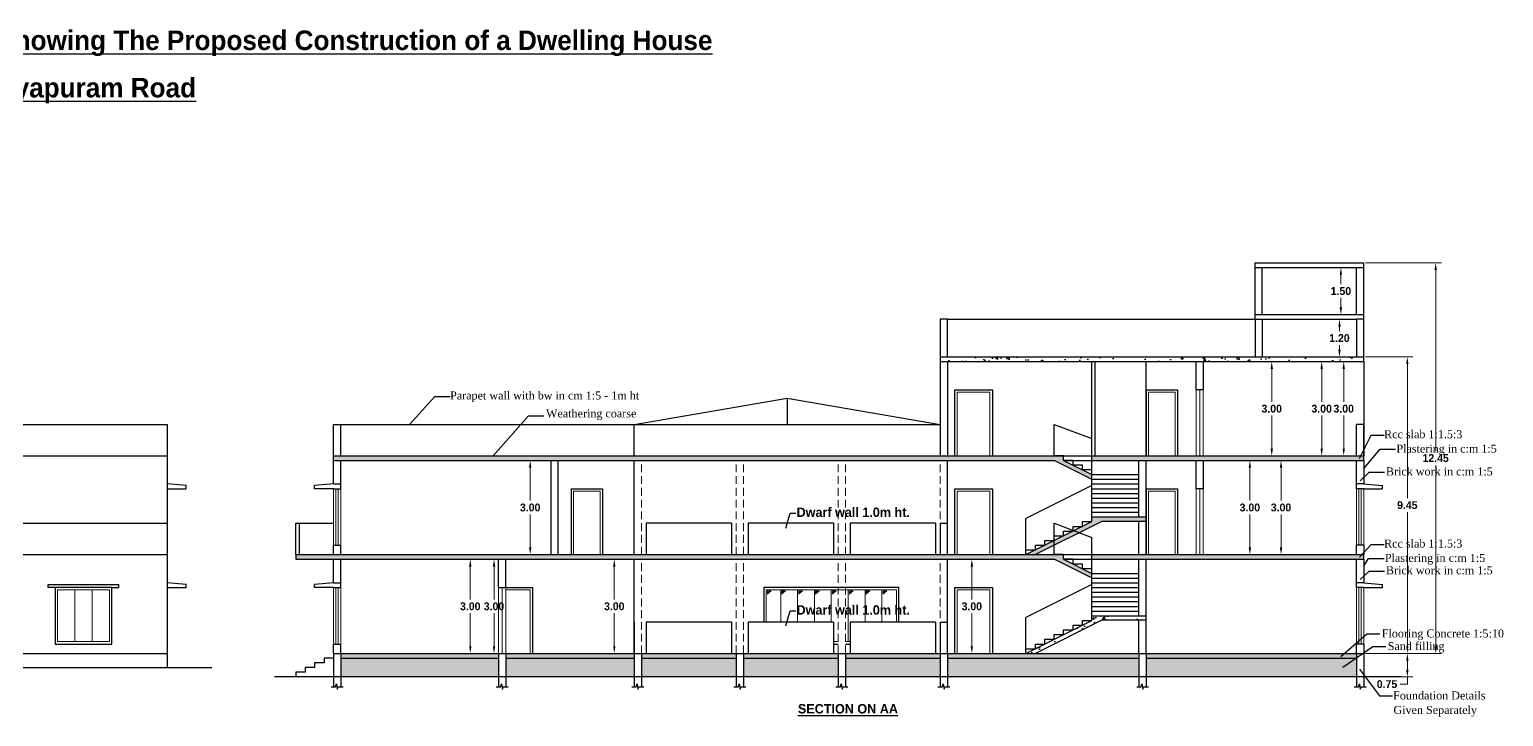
# Model space of a CAD drawing. Header units: metres. Extents: x 596 to 685, y 363 to 505.
# Drawn here: x 626.16 to 673.11, y 397.33 to 419.23 of the extents above; entities that cross this region are included whole.
import ezdxf

# ---------------------------------------------------------------- set-up
doc = ezdxf.new("R2010")
doc.units = ezdxf.units.M
doc.header["$MEASUREMENT"] = 0
doc.linetypes.add('DASHED2', pattern=[0.375, 0.25, -0.125])
for name, color, linetype in [('BLK_1_FLR_0_AC_ROOM', 1, 'Continuous'), ('BLK_1_FLR_0_KITCHEN', 1, 'Continuous'), ('BLK_1_FLR_0_REGULAR_ROOM', 1, 'Continuous'), ('BLK_1_FLR_0_WC_BATH_HT', 3, 'Continuous'), ('BLK_1_FLR_1_AC_ROOM', 1, 'Continuous'), ('BLK_1_FLR_1_REGULAR_ROOM', 1, 'Continuous'), ('BLK_1_FLR_1_WC_BATH_HT', 3, 'Continuous'), ('BLK_1_FLR_2_AC_ROOM', 1, 'Continuous'), ('BLK_1_FLR_2_REGULAR_ROOM', 1, 'Continuous'), ('BLK_1_FLR_2_WC_BATH_HT', 3, 'Continuous'), ('BLK_1_HT_OF_BLDG', 5, 'Continuous'), ('BLK_1_PARAPET_HT', 233, 'Continuous'), ('BLK_1_PLINTH_HEIGHT', 7, 'Continuous'), ('BLK_1_ROOF_WATER_TANK_HT', 235, 'Continuous'), ('BLK_1_TOTAL_HEIGHT', 21, 'Continuous')]:
    doc.layers.add(name, color=color, linetype=linetype)
doc.styles.add('century', font='GOTHICB.TTF')
doc.styles.add('century Bold', font='GOTHICB.TTF', dxfattribs={"height": 9})
doc.styles.add('style5', font='BOOKOS.TTF', dxfattribs={"height": 0.9})
doc.dimstyles.get("Standard").update_dxf_attribs({"dimtxt": 0.25, "dimasz": 0.23, "dimexe": 0.18, "dimexo": 0.0625, "dimgap": 0.09, "dimtad": 0, "dimtih": 1, "dimtoh": 1, "dimzin": 0, "dimdsep": 46, "dimtxsty": 'century', "dimcen": 0.09, "dimadec": 0, "dimazin": 0, "dimtfac": 1, "dimtofl": 0, "dimtmove": 0, "dimatfit": 3, "dimfxl": 0, "dimtolj": 1, "dimtzin": 0, "dimlwd": 18, "dimlwe": 5, "dimarcsym": 0})
pattern_1 = [(50, (231.47326, -30.12376), (0.7172602, -0.06275213), [0.075, -0.825]), (355, (231.47326, -30.12376), (-0.1387513, 0.7521921), [0.06, -0.66]), (100.45144, (231.533, -30.129), (0.57850885, 0.68944), [0.0637402, -0.7011421]), (46.1842, (231.4733, -29.9238), (1.0672413, -0.1655193), [0.1125, -1.2375]), (96.63564, (231.5622, -29.9376), (0.934662, 0.9741186), [0.0956103, -1.0517138]), (351.18416, (231.4733, -29.9238), (0.934662, 0.9741186), [0.09, -0.99]), (21, (231.57326, -29.97376), (0.59690705, -0.4026189), [0.075, -0.825]), (326, (231.57326, -29.97376), (0.2433153, 0.72515005), [0.06, -0.66]), (71.45144, (231.623, -30.0073), (0.8402224, 0.32253115), [0.0637402, -0.7011421]), (37.5, (231.47326, -30.12376), (0.01215986, 0.33289385), [0, -0.652, 0, -0.67, 0, -0.6625]), (7.5, (231.47326, -30.12376), (0.26306954, 0.39441171), [0, -0.382, 0, -0.637, 0, -0.2525]), (327.5, (231.25026, -30.12376), (0.53382244, -0.02255487), [0, -0.25, 0, -0.78, 0, -1.035]), (317.5, (231.15026, -30.12376), (0.58318617, 0.10010498), [0, -0.325, 0, -0.518, 0, -0.735])]

# ---------------------------------------------------------------- blocks, each defined once
blk = doc.blocks.new('*D1')
at = {"layer": 'BLK_1_HT_OF_BLDG', "color": 0, "lineweight": 5}
for p, q in [((668.722, 408.788), (670.23, 408.788)), ((668.722, 399.338), (670.23, 399.338))]:
    blk.add_line(p, q, dxfattribs=at)
at = {"layer": 'BLK_1_HT_OF_BLDG', "color": 0, "lineweight": 18}
for p, q in [((670.05, 408.558), (670.05, 404.284)), ((670.05, 399.568), (670.05, 403.842))]:
    blk.add_line(p, q, dxfattribs=at)
at = {"layer": 'BLK_1_HT_OF_BLDG', "color": 0, "lineweight": 30}
for points in [[(670.012, 408.558), (670.088, 408.558), (670.05, 408.788)], [(670.012, 399.568), (670.088, 399.568), (670.05, 399.338)]]:
    blk.add_solid(points, dxfattribs=at)
at = {"layer": 'Defpoints', "color": 0, "lineweight": 30}
for p in [(668.66, 408.788), (668.66, 399.338), (670.05, 399.338)]:
    blk.add_point(p, dxfattribs=at)
at = {"layer": 'BLK_1_HT_OF_BLDG', "color": 0, "lineweight": 30, "insert": (670.05, 404.063), "char_height": 0.25, "attachment_point": 5, "style": 'century'}
blk.add_mtext('\\A1;9.45', dxfattribs=at)
blk = doc.blocks.new('*D2')
at = {"layer": 'BLK_1_PLINTH_HEIGHT', "color": 0, "lineweight": 5}
for p, q in [((668.722, 399.338), (670.23, 399.338)), ((668.722, 398.588), (670.23, 398.588))]:
    blk.add_line(p, q, dxfattribs=at)
at = {"layer": 'BLK_1_PLINTH_HEIGHT', "color": 0, "lineweight": 18}
for p, q in [((670.05, 399.108), (670.05, 398.818)), ((670.05, 398.358), (669.82, 398.358)), ((670.05, 398.588), (670.05, 398.358))]:
    blk.add_line(p, q, dxfattribs=at)
at = {"layer": 'BLK_1_PLINTH_HEIGHT', "color": 0, "lineweight": 30}
for points in [[(670.012, 399.108), (670.088, 399.108), (670.05, 399.338)], [(670.012, 398.818), (670.088, 398.818), (670.05, 398.588)]]:
    blk.add_solid(points, dxfattribs=at)
at = {"layer": 'Defpoints', "color": 0, "lineweight": 30}
for p in [(668.66, 399.338), (668.66, 398.588), (670.05, 398.588)]:
    blk.add_point(p, dxfattribs=at)
at = {"layer": 'BLK_1_PLINTH_HEIGHT', "color": 0, "lineweight": 30, "insert": (669.402, 398.358), "char_height": 0.25, "attachment_point": 5, "style": 'century'}
blk.add_mtext('\\A1;0.75', dxfattribs=at)
blk = doc.blocks.new('*D26')
at = {"layer": 'BLK_1_PARAPET_HT', "color": 0, "lineweight": 5}
for p, q in [((668.367, 409.988), (667.708, 409.988)), ((668.367, 408.788), (667.708, 408.788))]:
    blk.add_line(p, q, dxfattribs=at)
at = {"layer": 'BLK_1_PARAPET_HT', "color": 0, "lineweight": 18}
for p, q in [((667.888, 409.758), (667.888, 409.609)), ((667.888, 409.018), (667.888, 409.167))]:
    blk.add_line(p, q, dxfattribs=at)
at = {"layer": 'BLK_1_PARAPET_HT', "color": 0, "lineweight": 30}
for points in [[(667.85, 409.758), (667.926, 409.758), (667.888, 409.988)], [(667.85, 409.018), (667.926, 409.018), (667.888, 408.788)]]:
    blk.add_solid(points, dxfattribs=at)
at = {"layer": 'Defpoints', "color": 0, "lineweight": 30}
for p in [(668.43, 409.988), (667.888, 408.788), (668.43, 408.788)]:
    blk.add_point(p, dxfattribs=at)
at = {"layer": 'BLK_1_PARAPET_HT', "color": 0, "lineweight": 30, "insert": (667.888, 409.388), "char_height": 0.25, "attachment_point": 5, "style": 'century'}
blk.add_mtext('\\A1;1.20', dxfattribs=at)
blk = doc.blocks.new('*D27')
at = {"layer": 'BLK_1_ROOF_WATER_TANK_HT', "color": 0, "lineweight": 5}
for p, q in [((668.009, 411.638), (667.754, 411.638)), ((668.009, 410.138), (667.754, 410.138))]:
    blk.add_line(p, q, dxfattribs=at)
at = {"layer": 'BLK_1_ROOF_WATER_TANK_HT', "color": 0, "lineweight": 18}
for p, q in [((667.934, 411.408), (667.934, 411.109)), ((667.934, 410.368), (667.934, 410.667))]:
    blk.add_line(p, q, dxfattribs=at)
at = {"layer": 'BLK_1_ROOF_WATER_TANK_HT', "color": 0, "lineweight": 30}
for points in [[(667.895, 411.408), (667.972, 411.408), (667.934, 411.638)], [(667.895, 410.368), (667.972, 410.368), (667.934, 410.138)]]:
    blk.add_solid(points, dxfattribs=at)
at = {"layer": 'Defpoints', "color": 0, "lineweight": 30}
for p in [(668.072, 411.638), (667.934, 410.138), (668.072, 410.138)]:
    blk.add_point(p, dxfattribs=at)
at = {"layer": 'BLK_1_ROOF_WATER_TANK_HT', "color": 0, "lineweight": 30, "insert": (667.934, 410.888), "char_height": 0.25, "attachment_point": 5, "style": 'century'}
blk.add_mtext('\\A1;1.50', dxfattribs=at)
blk = doc.blocks.new('*D104')
at = {"layer": 'BLK_1_TOTAL_HEIGHT', "color": 0, "lineweight": 5}
for p, q in [((668.722, 411.788), (671.133, 411.788)), ((668.722, 399.338), (671.133, 399.338))]:
    blk.add_line(p, q, dxfattribs=at)
at = {"layer": 'BLK_1_TOTAL_HEIGHT', "color": 0, "lineweight": 18}
for p, q in [((670.953, 411.558), (670.953, 405.784)), ((670.953, 399.568), (670.953, 405.342))]:
    blk.add_line(p, q, dxfattribs=at)
at = {"layer": 'BLK_1_TOTAL_HEIGHT', "color": 0, "lineweight": 30}
for points in [[(670.914, 411.558), (670.991, 411.558), (670.953, 411.788)], [(670.914, 399.568), (670.991, 399.568), (670.953, 399.338)]]:
    blk.add_solid(points, dxfattribs=at)
at = {"layer": 'Defpoints', "color": 0, "lineweight": 30}
for p in [(668.66, 411.788), (668.66, 399.338), (670.953, 399.338)]:
    blk.add_point(p, dxfattribs=at)
at = {"layer": 'BLK_1_TOTAL_HEIGHT', "color": 0, "lineweight": 30, "insert": (670.953, 405.563), "char_height": 0.25, "attachment_point": 5, "style": 'century'}
blk.add_mtext('\\A1;12.45', dxfattribs=at)
blk = doc.blocks.new('*D259')
at = {"layer": 'BLK_1_FLR_0_KITCHEN', "color": 0, "lineweight": 5}
for p, q in [((656.035, 402.338), (656.356, 402.338)), ((656.035, 399.338), (656.356, 399.338))]:
    blk.add_line(p, q, dxfattribs=at)
at = {"layer": 'BLK_1_FLR_0_KITCHEN', "color": 0, "lineweight": 18}
for p, q in [((656.176, 402.108), (656.176, 401.059)), ((656.176, 399.568), (656.176, 400.617))]:
    blk.add_line(p, q, dxfattribs=at)
at = {"layer": 'BLK_1_FLR_0_KITCHEN', "color": 0, "lineweight": 30}
for points in [[(656.137, 402.108), (656.214, 402.108), (656.176, 402.338)], [(656.137, 399.568), (656.214, 399.568), (656.176, 399.338)]]:
    blk.add_solid(points, dxfattribs=at)
at = {"layer": 'Defpoints', "color": 0, "lineweight": 30}
for p in [(655.973, 402.338), (655.973, 399.338), (656.176, 399.338)]:
    blk.add_point(p, dxfattribs=at)
at = {"layer": 'BLK_1_FLR_0_KITCHEN', "color": 0, "lineweight": 30, "insert": (656.176, 400.838), "char_height": 0.25, "attachment_point": 5, "style": 'century'}
blk.add_mtext('\\A1;3.00', dxfattribs=at)
blk = doc.blocks.new('*D260')
at = {"layer": 'BLK_1_FLR_0_WC_BATH_HT', "color": 0, "lineweight": 5}
for p, q in [((644.645, 402.338), (644.966, 402.338)), ((644.645, 399.338), (644.966, 399.338))]:
    blk.add_line(p, q, dxfattribs=at)
at = {"layer": 'BLK_1_FLR_0_WC_BATH_HT', "color": 0, "lineweight": 18}
for p, q in [((644.786, 402.108), (644.786, 401.059)), ((644.786, 399.568), (644.786, 400.617))]:
    blk.add_line(p, q, dxfattribs=at)
at = {"layer": 'BLK_1_FLR_0_WC_BATH_HT', "color": 0, "lineweight": 30}
for points in [[(644.747, 402.108), (644.824, 402.108), (644.786, 402.338)], [(644.747, 399.568), (644.824, 399.568), (644.786, 399.338)]]:
    blk.add_solid(points, dxfattribs=at)
at = {"layer": 'Defpoints', "color": 0, "lineweight": 30}
for p in [(644.583, 402.338), (644.583, 399.338), (644.786, 399.338)]:
    blk.add_point(p, dxfattribs=at)
at = {"layer": 'BLK_1_FLR_0_WC_BATH_HT', "color": 0, "lineweight": 30, "insert": (644.786, 400.838), "char_height": 0.25, "attachment_point": 5, "style": 'century'}
blk.add_mtext('\\A1;3.00', dxfattribs=at)
blk = doc.blocks.new('*D261')
at = {"layer": 'BLK_1_FLR_1_WC_BATH_HT', "color": 0, "lineweight": 5}
for p, q in [((641.967, 405.488), (642.287, 405.488)), ((641.967, 402.488), (642.287, 402.488))]:
    blk.add_line(p, q, dxfattribs=at)
at = {"layer": 'BLK_1_FLR_1_WC_BATH_HT', "color": 0, "lineweight": 18}
for p, q in [((642.107, 405.258), (642.107, 404.209)), ((642.107, 402.718), (642.107, 403.767))]:
    blk.add_line(p, q, dxfattribs=at)
at = {"layer": 'BLK_1_FLR_1_WC_BATH_HT', "color": 0, "lineweight": 30}
for points in [[(642.069, 405.258), (642.146, 405.258), (642.107, 405.488)], [(642.069, 402.718), (642.146, 402.718), (642.107, 402.488)]]:
    blk.add_solid(points, dxfattribs=at)
at = {"layer": 'Defpoints', "color": 0, "lineweight": 30}
for p in [(641.905, 405.488), (641.905, 402.488), (642.107, 402.488)]:
    blk.add_point(p, dxfattribs=at)
at = {"layer": 'BLK_1_FLR_1_WC_BATH_HT', "color": 0, "lineweight": 30, "insert": (642.107, 403.988), "char_height": 0.25, "attachment_point": 5, "style": 'century'}
blk.add_mtext('\\A1;3.00', dxfattribs=at)
blk = doc.blocks.new('*D262')
at = {"layer": 'BLK_1_FLR_2_WC_BATH_HT', "color": 0, "lineweight": 5}
for p, q in [((665.59, 408.638), (665.91, 408.638)), ((665.59, 405.638), (665.91, 405.638))]:
    blk.add_line(p, q, dxfattribs=at)
at = {"layer": 'BLK_1_FLR_2_WC_BATH_HT', "color": 0, "lineweight": 18}
for p, q in [((665.73, 408.408), (665.73, 407.359)), ((665.73, 405.868), (665.73, 406.917))]:
    blk.add_line(p, q, dxfattribs=at)
at = {"layer": 'BLK_1_FLR_2_WC_BATH_HT', "color": 0, "lineweight": 30}
for points in [[(665.692, 408.408), (665.769, 408.408), (665.73, 408.638)], [(665.692, 405.868), (665.769, 405.868), (665.73, 405.638)]]:
    blk.add_solid(points, dxfattribs=at)
at = {"layer": 'Defpoints', "color": 0, "lineweight": 30}
for p in [(665.528, 408.638), (665.528, 405.638), (665.73, 405.638)]:
    blk.add_point(p, dxfattribs=at)
at = {"layer": 'BLK_1_FLR_2_WC_BATH_HT', "color": 0, "lineweight": 30, "insert": (665.73, 407.138), "char_height": 0.25, "attachment_point": 5, "style": 'century'}
blk.add_mtext('\\A1;3.00', dxfattribs=at)
blk = doc.blocks.new('*D263')
at = {"layer": 'BLK_1_FLR_0_AC_ROOM', "color": 0, "lineweight": 5}
for p, q in [((640.17, 402.338), (640.378, 402.338)), ((640.17, 399.338), (640.378, 399.338))]:
    blk.add_line(p, q, dxfattribs=at)
at = {"layer": 'BLK_1_FLR_0_AC_ROOM', "color": 0, "lineweight": 18}
for p, q in [((640.198, 402.108), (640.198, 401.059)), ((640.198, 399.568), (640.198, 400.617))]:
    blk.add_line(p, q, dxfattribs=at)
at = {"layer": 'BLK_1_FLR_0_AC_ROOM', "color": 0, "lineweight": 30}
for points in [[(640.16, 402.108), (640.237, 402.108), (640.198, 402.338)], [(640.16, 399.568), (640.237, 399.568), (640.198, 399.338)]]:
    blk.add_solid(points, dxfattribs=at)
at = {"layer": 'Defpoints', "color": 0, "lineweight": 30}
for p in [(640.108, 402.338), (640.108, 399.338), (640.198, 399.338)]:
    blk.add_point(p, dxfattribs=at)
at = {"layer": 'BLK_1_FLR_0_AC_ROOM', "color": 0, "lineweight": 30, "insert": (640.198, 400.838), "char_height": 0.25, "attachment_point": 5, "style": 'century'}
blk.add_mtext('\\A1;3.00', dxfattribs=at)
blk = doc.blocks.new('*D264')
at = {"layer": 'BLK_1_FLR_0_REGULAR_ROOM', "color": 0, "lineweight": 18}
for p, q in [((640.955, 402.108), (640.955, 401.059)), ((640.955, 399.568), (640.955, 400.617))]:
    blk.add_line(p, q, dxfattribs=at)
at = {"layer": 'BLK_1_FLR_0_REGULAR_ROOM', "color": 0, "lineweight": 5}
for p, q in [((641.017, 402.338), (641.135, 402.338)), ((641.017, 399.338), (641.135, 399.338))]:
    blk.add_line(p, q, dxfattribs=at)
at = {"layer": 'BLK_1_FLR_0_REGULAR_ROOM', "color": 0, "lineweight": 30}
for points in [[(640.916, 402.108), (640.993, 402.108), (640.955, 402.338)], [(640.916, 399.568), (640.993, 399.568), (640.955, 399.338)]]:
    blk.add_solid(points, dxfattribs=at)
at = {"layer": 'Defpoints', "color": 0, "lineweight": 30}
for p in [(640.955, 402.338), (640.955, 399.338), (640.955, 399.338)]:
    blk.add_point(p, dxfattribs=at)
at = {"layer": 'BLK_1_FLR_0_REGULAR_ROOM', "color": 0, "lineweight": 30, "insert": (640.955, 400.838), "char_height": 0.25, "attachment_point": 5, "style": 'century'}
blk.add_mtext('\\A1;3.00', dxfattribs=at)
blk = doc.blocks.new('*D265')
at = {"layer": 'BLK_1_FLR_1_AC_ROOM', "color": 0, "lineweight": 18}
for p, q in [((665.034, 405.258), (665.034, 404.209)), ((665.034, 402.718), (665.034, 403.767))]:
    blk.add_line(p, q, dxfattribs=at)
at = {"layer": 'BLK_1_FLR_1_AC_ROOM', "color": 0, "lineweight": 5}
for p, q in [((665.096, 405.488), (665.214, 405.488)), ((665.096, 402.488), (665.214, 402.488))]:
    blk.add_line(p, q, dxfattribs=at)
at = {"layer": 'BLK_1_FLR_1_AC_ROOM', "color": 0, "lineweight": 30}
for points in [[(664.995, 405.258), (665.072, 405.258), (665.034, 405.488)], [(664.995, 402.718), (665.072, 402.718), (665.034, 402.488)]]:
    blk.add_solid(points, dxfattribs=at)
at = {"layer": 'Defpoints', "color": 0, "lineweight": 30}
for p in [(665.034, 405.488), (665.034, 402.488), (665.034, 402.488)]:
    blk.add_point(p, dxfattribs=at)
at = {"layer": 'BLK_1_FLR_1_AC_ROOM', "color": 0, "lineweight": 30, "insert": (665.034, 403.988), "char_height": 0.25, "attachment_point": 5, "style": 'century'}
blk.add_mtext('\\A1;3.00', dxfattribs=at)
blk = doc.blocks.new('*D266')
at = {"layer": 'BLK_1_FLR_1_REGULAR_ROOM', "color": 0, "lineweight": 18}
for p, q in [((666.026, 405.258), (666.026, 404.209)), ((666.026, 402.718), (666.026, 403.767))]:
    blk.add_line(p, q, dxfattribs=at)
at = {"layer": 'BLK_1_FLR_1_REGULAR_ROOM', "color": 0, "lineweight": 5}
for p, q in [((666.088, 405.488), (666.206, 405.488)), ((666.088, 402.488), (666.206, 402.488))]:
    blk.add_line(p, q, dxfattribs=at)
at = {"layer": 'BLK_1_FLR_1_REGULAR_ROOM', "color": 0, "lineweight": 30}
for points in [[(665.987, 405.258), (666.064, 405.258), (666.026, 405.488)], [(665.987, 402.718), (666.064, 402.718), (666.026, 402.488)]]:
    blk.add_solid(points, dxfattribs=at)
at = {"layer": 'Defpoints', "color": 0, "lineweight": 30}
for p in [(666.026, 405.488), (666.026, 402.488), (666.026, 402.488)]:
    blk.add_point(p, dxfattribs=at)
at = {"layer": 'BLK_1_FLR_1_REGULAR_ROOM', "color": 0, "lineweight": 30, "insert": (666.026, 403.988), "char_height": 0.25, "attachment_point": 5, "style": 'century'}
blk.add_mtext('\\A1;3.00', dxfattribs=at)
blk = doc.blocks.new('*D267')
at = {"layer": 'BLK_1_FLR_2_REGULAR_ROOM', "color": 0, "lineweight": 5}
for p, q in [((667.752, 408.638), (668.203, 408.638)), ((667.752, 405.638), (668.203, 405.638))]:
    blk.add_line(p, q, dxfattribs=at)
at = {"layer": 'BLK_1_FLR_2_REGULAR_ROOM', "color": 0, "lineweight": 18}
for p, q in [((668.023, 408.408), (668.023, 407.359)), ((668.023, 405.868), (668.023, 406.917))]:
    blk.add_line(p, q, dxfattribs=at)
at = {"layer": 'BLK_1_FLR_2_REGULAR_ROOM', "color": 0, "lineweight": 30}
for points in [[(667.985, 408.408), (668.062, 408.408), (668.023, 408.638)], [(667.985, 405.868), (668.062, 405.868), (668.023, 405.638)]]:
    blk.add_solid(points, dxfattribs=at)
at = {"layer": 'Defpoints', "color": 0, "lineweight": 30}
for p in [(667.689, 408.638), (667.689, 405.638), (668.023, 405.638)]:
    blk.add_point(p, dxfattribs=at)
at = {"layer": 'BLK_1_FLR_2_REGULAR_ROOM', "color": 0, "lineweight": 30, "insert": (668.023, 407.138), "char_height": 0.25, "attachment_point": 5, "style": 'century'}
blk.add_mtext('\\A1;3.00', dxfattribs=at)
blk = doc.blocks.new('*D268')
at = {"layer": 'BLK_1_FLR_2_AC_ROOM', "color": 0, "lineweight": 5}
for p, q in [((667.384, 408.638), (667.501, 408.638)), ((667.384, 405.638), (667.501, 405.638))]:
    blk.add_line(p, q, dxfattribs=at)
at = {"layer": 'BLK_1_FLR_2_AC_ROOM', "color": 0, "lineweight": 18}
for p, q in [((667.321, 408.408), (667.321, 407.359)), ((667.321, 405.868), (667.321, 406.917))]:
    blk.add_line(p, q, dxfattribs=at)
at = {"layer": 'BLK_1_FLR_2_AC_ROOM', "color": 0, "lineweight": 30}
for points in [[(667.283, 408.408), (667.36, 408.408), (667.321, 408.638)], [(667.283, 405.868), (667.36, 405.868), (667.321, 405.638)]]:
    blk.add_solid(points, dxfattribs=at)
at = {"layer": 'Defpoints', "color": 0, "lineweight": 30}
for p in [(667.321, 408.638), (667.321, 408.638), (667.321, 405.638)]:
    blk.add_point(p, dxfattribs=at)
at = {"layer": 'BLK_1_FLR_2_AC_ROOM', "color": 0, "lineweight": 30, "insert": (667.321, 407.138), "char_height": 0.25, "attachment_point": 5, "style": 'century'}
blk.add_mtext('\\A1;3.00', dxfattribs=at)

msp = doc.modelspace()

# ---------------------------------------------------------------- hatches: boundary and pattern name
at = {"lineweight": 30}
h = msp.add_hatch(dxfattribs=at)
h.set_pattern_fill('AR-CONC', color=256, scale=0.1)
h.set_pattern_definition(pattern_1)
h.paths.add_polyline_path([(668.66, 408.788), (655.17, 408.788), (655.17, 408.638), (668.66, 408.638)])
h = msp.add_hatch(dxfattribs=at)
h.set_pattern_fill('AR-CONC', color=256, scale=0.1)
h.set_pattern_definition(pattern_1)
h.paths.add_polyline_path([(668.66, 405.638), (660, 405.638), (660, 405.488), (668.66, 405.488)])
h.paths.add_polyline_path([(659.1, 405.638), (658.8, 405.638), (635.84, 405.638), (635.84, 405.488), (658.809, 405.488), (660, 404.893), (660, 405.038), (659.1, 405.488)])
h.paths.add_polyline_path([(661.73, 403.688), (660, 403.688), (660, 403.538), (659.428, 403.252), (659.594, 403.19), (660.33, 403.558), (661.73, 403.558)])
h.paths.add_polyline_path([(659.594, 403.19), (659.428, 403.252), (658.8, 402.938), (658.8, 402.793)])
h.paths.add_polyline_path([(658.8, 402.793), (658.8, 402.938), (657.9, 402.488), (658.19, 402.488)])
h = msp.add_hatch(dxfattribs=at)
h.set_pattern_fill('AR-CONC', color=256, scale=0.1)
h.set_pattern_definition(pattern_1)
h.paths.add_polyline_path([(668.66, 402.488), (660, 402.488), (660, 402.338), (668.66, 402.338)])
h.paths.add_polyline_path([(659.1, 402.488), (658.8, 402.488), (634.64, 402.488), (634.64, 402.338), (635.84, 402.338), (658.809, 402.338), (660, 401.743), (660, 401.888), (659.1, 402.338)])
h = msp.add_hatch(dxfattribs=at)
h.set_pattern_fill('AR-CONC', color=256, scale=0.1)
h.set_pattern_definition(pattern_1)
h.paths.add_polyline_path([(661.73, 400.538), (660, 400.538), (660, 400.388), (657.9, 399.338), (658.19, 399.338), (660.33, 400.408), (661.73, 400.408)])
h = msp.add_hatch(dxfattribs=at)
h.set_pattern_fill('AR-CONC', color=256, scale=0.1)
h.set_pattern_definition(pattern_1)
h.paths.add_polyline_path([(641.1, 399.338), (636.07, 399.338), (636.07, 399.188), (641.1, 399.188)])
h.paths.add_polyline_path([(645.42, 399.338), (641.33, 399.338), (641.33, 399.188), (645.42, 399.188)])
h.paths.add_polyline_path([(648.67, 399.338), (645.65, 399.338), (645.65, 399.188), (648.67, 399.188)])
h.paths.add_polyline_path([(651.92, 399.338), (648.9, 399.338), (648.9, 399.188), (651.92, 399.188)])
h.paths.add_polyline_path([(655.17, 399.338), (652.15, 399.338), (652.15, 399.188), (655.17, 399.188)])
h.paths.add_polyline_path([(661.5, 399.338), (655.4, 399.338), (655.4, 399.188), (661.5, 399.188)])
h.paths.add_polyline_path([(668.43, 399.338), (661.73, 399.338), (661.73, 399.188), (668.43, 399.188)])
h = msp.add_hatch(dxfattribs=at)
h.set_pattern_fill('AR-SAND', color=256, scale=0.15)
h.set_pattern_definition([(37.5, (231.47326, -30.12376), (-0.009449, 0.289023565), [0, -0.228, 0, -0.255, 0, -0.24375]), (7.5, (231.47326, -30.12376), (0.2654665, 0.4233219), [0, -0.123, 0, -0.2055, 0, -0.07875]), (327.5, (231.28876, -30.12376), (0.46712128, 0.00084886), [0, -0.075, 0, -0.27, 0, -0.3525]), (317.5, (231.28876, -30.12376), (0.450919, 0.13165133), [0, -0.0375, 0, -0.177, 0, -0.2025])])
h.paths.add_polyline_path([(641.1, 399.188), (636.07, 399.188), (636.07, 398.588), (641.1, 398.588)])
h.paths.add_polyline_path([(645.42, 399.188), (641.33, 399.188), (641.33, 398.588), (645.42, 398.588)])
h.paths.add_polyline_path([(648.67, 399.188), (645.65, 399.188), (645.65, 398.588), (648.67, 398.588)])
h.paths.add_polyline_path([(651.92, 399.188), (648.9, 399.188), (648.9, 398.588), (651.92, 398.588)])
h.paths.add_polyline_path([(655.17, 399.188), (652.15, 399.188), (652.15, 398.588), (655.17, 398.588)])
h.paths.add_polyline_path([(661.5, 399.188), (655.4, 399.188), (655.4, 398.588), (661.5, 398.588)])
h.paths.add_polyline_path([(668.43, 399.188), (661.73, 399.188), (661.73, 398.588), (668.43, 398.588)])

# ---------------------------------------------------------------- linework, layer by layer
for p, q in [((665.2, 411.788), (668.66, 411.788)), ((665.2, 410.138), (665.2, 411.788)), ((665.2, 411.638), (668.66, 411.638)), ((665.43, 410.138), (665.43, 411.638)), ((668.43, 410.138), (668.43, 411.638)), ((668.66, 409.988), (668.66, 411.788)), ((655.4, 409.988), (655.17, 409.988)), ((655.17, 409.988), (655.17, 408.788)), ((655.4, 408.788), (655.4, 409.988)), ((655.4, 409.988), (668.43, 409.988)), ((665.2, 409.988), (665.2, 410.138)), ((665.2, 410.138), (668.66, 410.138)), ((665.2, 409.988), (665.2, 408.788)), ((665.43, 409.988), (665.43, 408.788)), ((668.66, 409.988), (668.43, 409.988)), ((668.43, 409.988), (668.43, 408.788)), ((668.66, 408.788), (668.66, 409.988)), ((655.17, 408.788), (668.66, 408.788)), ((655.17, 408.788), (655.17, 405.638)), ((655.17, 408.638), (668.66, 408.638)), ((655.4, 408.638), (655.4, 405.638)), ((660, 405.638), (660, 408.638)), ((660.11, 405.638), (660.11, 408.638)), ((661.73, 405.638), (661.73, 408.638)), ((663.32, 407.738), (663.32, 408.638)), ((663.55, 408.638), (663.55, 407.738)), ((668.66, 408.638), (668.66, 408.788)), ((668.66, 408.638), (668.66, 405.638)), ((655.63, 405.638), (655.63, 407.738)), ((655.63, 407.738), (656.83, 407.738)), ((656.83, 407.738), (656.83, 405.638)), ((661.73, 407.738), (662.73, 407.738)), ((661.73, 407.738), (661.73, 405.638)), ((662.73, 407.738), (662.73, 405.638)), ((663.55, 407.738), (663.32, 407.738)), ((645.42, 406.638), (650.295, 407.479)), ((650.295, 407.479), (655.17, 406.638)), ((650.295, 407.479), (650.295, 406.638)), ((620.966, 406.638), (630.546, 406.638)), ((630.546, 406.638), (630.546, 405.638)), ((635.84, 405.638), (635.84, 406.638)), ((635.84, 406.638), (655.17, 406.638)), ((636.07, 405.638), (636.07, 406.638)), ((645.42, 405.638), (645.42, 406.638)), ((658.8, 405.638), (658.8, 406.638)), ((658.8, 406.638), (660, 406.188)), ((660, 405.188), (660, 406.188)), ((668.43, 405.638), (668.43, 406.638)), ((668.66, 406.638), (668.43, 406.638)), ((668.66, 405.638), (668.66, 406.638)), ((604.886, 405.638), (630.546, 405.638)), ((630.546, 405.638), (630.546, 402.488)), ((635.84, 405.638), (668.66, 405.638)), ((635.84, 405.488), (635.84, 405.638)), ((635.84, 404.738), (635.84, 405.488)), ((635.84, 405.488), (658.809, 405.488)), ((636.07, 404.588), (636.07, 405.488)), ((642.77, 402.488), (642.77, 405.488)), ((643, 402.488), (643, 405.488)), ((645.42, 402.488), (645.42, 405.488)), ((655.4, 402.488), (655.4, 405.488)), ((659.1, 405.638), (658.8, 405.638)), ((658.809, 405.488), (660, 404.893)), ((659.1, 405.488), (659.1, 405.638)), ((659.1, 405.488), (668.66, 405.488)), ((659.4, 405.488), (659.1, 405.488)), ((659.1, 405.488), (660, 405.038)), ((659.4, 405.338), (659.4, 405.488)), ((659.7, 405.338), (659.4, 405.338)), ((659.7, 405.188), (659.7, 405.338)), ((661.5, 403.688), (661.5, 405.488)), ((661.73, 402.488), (661.73, 405.488)), ((663.32, 404.588), (663.32, 405.488)), ((663.55, 405.488), (663.55, 404.588)), ((668.43, 404.588), (668.43, 405.488)), ((668.66, 405.488), (668.66, 405.638)), ((668.66, 405.488), (668.66, 404.738)), ((660, 405.188), (659.7, 405.188)), ((660, 405.038), (660, 405.188)), ((660, 404.888), (660, 405.038)), ((660, 405.038), (661.5, 405.038)), ((660, 404.738), (660, 404.888)), ((660, 404.888), (661.5, 404.888)), ((631.146, 404.688), (630.546, 404.738)), ((630.546, 404.588), (631.146, 404.588)), ((631.146, 404.588), (631.146, 404.688)), ((635.84, 404.738), (635.24, 404.688)), ((635.24, 404.588), (635.24, 404.688)), ((635.84, 404.588), (635.24, 404.588)), ((635.84, 404.738), (636.07, 404.738)), ((635.84, 404.588), (636.07, 404.588)), ((643.41, 404.588), (644.41, 404.588)), ((643.41, 404.588), (643.41, 402.488)), ((644.41, 404.588), (644.41, 402.488)), ((655.63, 402.488), (655.63, 404.588)), ((655.63, 404.588), (656.83, 404.588)), ((656.83, 404.588), (656.83, 402.488)), ((660, 404.688), (657.9, 403.638)), ((660, 404.588), (660, 404.738)), ((660, 404.738), (661.5, 404.738)), ((660, 403.688), (660, 404.688)), ((660, 404.438), (660, 404.588)), ((660, 404.588), (661.5, 404.588)), ((660, 404.288), (660, 404.438)), ((660, 404.438), (661.5, 404.438)), ((661.73, 404.588), (662.73, 404.588)), ((661.73, 404.588), (661.73, 402.488)), ((662.73, 404.588), (662.73, 402.488)), ((663.55, 404.588), (663.32, 404.588)), ((668.66, 404.738), (668.43, 404.738)), ((668.66, 404.588), (668.43, 404.588)), ((668.66, 404.738), (669.26, 404.688)), ((668.66, 404.588), (669.26, 404.588)), ((669.26, 404.588), (669.26, 404.688)), ((660, 404.138), (660, 404.288)), ((660, 404.288), (661.5, 404.288)), ((660, 403.988), (660, 404.138)), ((660, 404.138), (661.5, 404.138)), ((660, 403.838), (660, 403.988)), ((660, 403.988), (661.5, 403.988)), ((610.986, 403.488), (630.546, 403.488)), ((634.64, 402.488), (634.64, 403.488)), ((634.64, 403.488), (634.75, 403.488)), ((634.64, 403.488), (635.84, 403.488)), ((634.75, 403.488), (634.75, 402.488)), ((648.52, 403.488), (645.8, 403.488)), ((645.8, 403.488), (645.8, 402.488)), ((648.52, 403.488), (648.52, 402.488)), ((651.77, 403.488), (649.05, 403.488)), ((649.05, 403.488), (649.05, 402.488)), ((650.25, 403.329), (650.386, 403.807)), ((650.386, 403.807), (650.57, 403.807)), ((651.77, 403.488), (651.77, 402.488)), ((655.02, 403.488), (652.3, 403.488)), ((652.3, 403.488), (652.3, 402.488)), ((655.02, 403.488), (655.02, 402.488)), ((655.17, 403.488), (655.4, 403.488)), ((655.17, 403.488), (655.17, 402.488)), ((657.9, 402.638), (657.9, 403.638)), ((657.9, 402.488), (660, 403.538)), ((658.19, 402.488), (660.33, 403.558)), ((658.8, 402.488), (658.8, 403.488)), ((658.8, 403.488), (660, 403.038)), ((659.4, 403.238), (659.4, 403.388)), ((659.4, 403.388), (659.7, 403.388)), ((659.7, 403.388), (659.7, 403.538)), ((659.7, 403.538), (660, 403.538)), ((660, 403.688), (660, 403.838)), ((660, 403.838), (661.5, 403.838)), ((660, 403.538), (660, 403.688)), ((660, 403.688), (661.73, 403.688)), ((660.33, 403.558), (661.73, 403.558)), ((661.5, 402.488), (661.5, 403.558)), ((658.5, 402.788), (658.5, 402.938)), ((658.5, 402.938), (658.8, 402.938)), ((658.8, 402.938), (658.8, 403.088)), ((658.8, 403.088), (659.1, 403.088)), ((659.1, 403.088), (659.1, 403.238)), ((659.1, 403.238), (659.4, 403.238)), ((660, 402.038), (660, 403.038)), ((610.986, 402.488), (630.546, 402.488)), ((630.546, 402.488), (630.546, 399.338)), ((634.64, 402.488), (668.66, 402.488)), ((634.64, 402.488), (634.64, 402.338)), ((635.84, 402.488), (635.84, 402.788)), ((635.84, 402.788), (636.07, 402.788)), ((636.07, 402.488), (636.07, 402.788)), ((657.9, 402.488), (657.9, 402.638)), ((657.9, 402.638), (658.2, 402.638)), ((658.2, 402.638), (658.2, 402.788)), ((658.2, 402.788), (658.5, 402.788)), ((659.1, 402.488), (658.8, 402.488)), ((659.1, 402.338), (659.1, 402.488)), ((668.43, 402.488), (668.43, 402.788)), ((668.66, 402.788), (668.43, 402.788)), ((668.66, 402.788), (668.66, 402.488)), ((668.66, 402.338), (668.66, 402.488)), ((634.64, 402.338), (635.84, 402.338)), ((635.84, 402.338), (658.809, 402.338)), ((635.84, 401.588), (635.84, 402.338)), ((636.07, 401.438), (636.07, 402.338)), ((641.1, 401.438), (641.1, 402.338)), ((641.33, 401.438), (641.33, 402.338)), ((645.42, 399.338), (645.42, 402.338)), ((655.4, 399.338), (655.4, 402.338)), ((658.809, 402.338), (660, 401.743)), ((659.4, 402.338), (659.1, 402.338)), ((659.1, 402.338), (660, 401.888)), ((659.1, 402.338), (668.66, 402.338)), ((659.4, 402.188), (659.4, 402.338)), ((659.7, 402.188), (659.4, 402.188)), ((659.7, 402.038), (659.7, 402.188)), ((660, 402.038), (659.7, 402.038)), ((660, 401.888), (660, 402.038)), ((661.5, 400.538), (661.5, 402.338)), ((661.73, 399.338), (661.73, 402.338)), ((668.43, 401.438), (668.43, 402.338)), ((668.66, 402.338), (668.66, 401.588)), ((626.746, 401.438), (626.746, 401.538)), ((626.746, 401.538), (629.006, 401.538)), ((629.006, 401.438), (629.006, 401.538)), ((631.146, 401.538), (630.546, 401.588)), ((631.146, 401.438), (631.146, 401.538)), ((635.84, 401.588), (635.24, 401.538)), ((635.24, 401.438), (635.24, 401.538)), ((635.84, 401.588), (636.07, 401.588)), ((660, 401.538), (657.9, 400.488)), ((660, 401.738), (660, 401.888)), ((660, 401.888), (661.5, 401.888)), ((660, 401.588), (660, 401.738)), ((660, 401.738), (661.5, 401.738)), ((660, 401.438), (660, 401.588)), ((660, 401.588), (661.5, 401.588)), ((660, 400.538), (660, 401.538)), ((668.66, 401.588), (668.43, 401.588)), ((668.66, 401.588), (669.26, 401.538)), ((669.26, 401.438), (669.26, 401.538)), ((626.976, 401.438), (626.746, 401.438)), ((628.776, 401.438), (629.006, 401.438)), ((630.546, 401.438), (631.146, 401.438)), ((635.84, 401.438), (635.24, 401.438)), ((635.84, 401.438), (636.07, 401.438)), ((641.1, 401.438), (641.33, 401.438)), ((641.33, 401.438), (642.18, 401.438)), ((642.18, 401.438), (642.18, 399.338)), ((655.63, 399.338), (655.63, 401.438)), ((655.63, 401.438), (656.83, 401.438)), ((656.83, 401.438), (656.83, 399.338)), ((660, 401.288), (660, 401.438)), ((660, 401.438), (661.5, 401.438)), ((660, 401.138), (660, 401.288)), ((660, 401.288), (661.5, 401.288)), ((660, 400.988), (660, 401.138)), ((660, 401.138), (661.5, 401.138)), ((668.66, 401.438), (668.43, 401.438)), ((668.66, 401.438), (669.26, 401.438)), ((650.25, 400.216), (650.386, 400.693)), ((650.386, 400.693), (650.57, 400.693)), ((660, 400.838), (660, 400.988)), ((660, 400.988), (661.5, 400.988)), ((660, 400.688), (660, 400.838)), ((660, 400.838), (661.5, 400.838)), ((660, 400.538), (660, 400.688)), ((660, 400.688), (661.5, 400.688)), ((645.42, 400.338), (645.42, 399.338)), ((645.8, 400.338), (645.8, 399.338)), ((648.52, 400.338), (645.8, 400.338)), ((648.52, 400.338), (648.52, 399.338)), ((649.05, 400.338), (649.05, 399.338)), ((651.77, 400.338), (649.05, 400.338)), ((651.77, 400.338), (651.77, 399.338)), ((655.02, 400.338), (652.3, 400.338)), ((652.3, 400.338), (652.3, 399.338)), ((655.02, 400.338), (655.02, 399.338)), ((655.17, 400.338), (655.4, 400.338)), ((655.17, 400.338), (655.17, 399.338)), ((655.4, 399.338), (655.4, 400.338)), ((657.9, 399.488), (657.9, 400.488)), ((657.9, 399.338), (660, 400.388)), ((658.19, 399.338), (660.33, 400.408)), ((659.1, 399.938), (659.1, 400.088)), ((659.1, 400.088), (659.4, 400.088)), ((659.4, 400.088), (659.4, 400.238)), ((659.4, 400.238), (659.7, 400.238)), ((659.7, 400.238), (659.7, 400.388)), ((659.7, 400.388), (660, 400.388)), ((660, 400.388), (660, 400.538)), ((660, 400.538), (661.73, 400.538)), ((660.33, 400.408), (661.73, 400.408)), ((661.5, 399.338), (661.5, 400.408)), ((635.84, 399.338), (635.84, 399.638)), ((635.84, 399.638), (636.07, 399.638)), ((636.07, 399.338), (636.07, 399.638)), ((658.2, 399.488), (658.2, 399.638)), ((658.2, 399.638), (658.5, 399.638)), ((658.5, 399.638), (658.5, 399.788)), ((658.5, 399.788), (658.8, 399.788)), ((658.8, 399.788), (658.8, 399.938)), ((658.8, 399.938), (659.1, 399.938)), ((668.43, 399.338), (668.43, 399.638)), ((668.66, 399.638), (668.43, 399.638)), ((668.66, 399.638), (668.66, 399.338)), ((623.036, 399.338), (630.546, 399.338)), ((630.546, 399.338), (630.546, 398.888)), ((635.84, 399.188), (635.54, 399.188)), ((635.54, 399.188), (635.54, 399.038)), ((635.84, 399.338), (668.66, 399.338)), ((635.84, 399.338), (635.84, 398.277)), ((635.84, 399.338), (635.84, 399.188)), ((635.84, 399.338), (636.07, 399.338)), ((636.07, 399.338), (636.07, 398.277)), ((636.07, 399.188), (641.1, 399.188)), ((641.1, 399.338), (641.1, 398.277)), ((641.33, 399.338), (641.33, 398.277)), ((641.33, 399.188), (645.42, 399.188)), ((645.42, 399.338), (645.42, 398.277)), ((645.65, 399.338), (645.65, 398.277)), ((645.65, 399.188), (648.67, 399.188)), ((648.67, 399.338), (648.67, 398.277)), ((648.9, 399.338), (648.9, 398.277)), ((648.9, 399.188), (651.92, 399.188)), ((651.92, 399.338), (651.92, 398.277)), ((652.15, 399.338), (652.15, 398.277)), ((652.15, 399.188), (655.17, 399.188)), ((655.17, 399.338), (655.17, 398.277)), ((655.4, 399.338), (655.4, 398.277)), ((655.4, 399.188), (661.5, 399.188)), ((657.9, 399.338), (657.9, 399.488)), ((657.9, 399.488), (658.2, 399.488)), ((661.5, 399.338), (661.5, 398.277)), ((661.73, 399.338), (661.73, 398.277)), ((661.73, 399.188), (668.43, 399.188)), ((668.43, 399.338), (668.43, 398.277)), ((668.66, 399.338), (668.66, 399.188)), ((668.66, 399.338), (668.66, 398.277)), ((621.926, 398.888), (631.962, 398.888)), ((634.94, 398.738), (634.64, 398.738)), ((634.64, 398.738), (634.64, 398.588)), ((635.24, 398.888), (634.94, 398.888)), ((634.94, 398.888), (634.94, 398.738)), ((635.54, 399.038), (635.24, 399.038)), ((635.24, 399.038), (635.24, 398.888)), ((669.86, 398.588), (633.957, 398.588)), ((635.768, 398.277), (635.908, 398.277)), ((635.908, 398.277), (635.933, 398.364)), ((635.933, 398.364), (635.961, 398.194)), ((635.961, 398.194), (635.99, 398.277)), ((635.99, 398.277), (636.146, 398.277)), ((641.028, 398.277), (641.168, 398.277)), ((641.168, 398.277), (641.193, 398.364)), ((641.193, 398.364), (641.221, 398.194)), ((641.221, 398.194), (641.25, 398.277)), ((641.25, 398.277), (641.406, 398.277)), ((645.348, 398.277), (645.488, 398.277)), ((645.488, 398.277), (645.513, 398.364)), ((645.513, 398.364), (645.541, 398.194)), ((645.541, 398.194), (645.57, 398.277)), ((645.57, 398.277), (645.726, 398.277)), ((648.598, 398.277), (648.738, 398.277)), ((648.738, 398.277), (648.763, 398.364)), ((648.763, 398.364), (648.791, 398.194)), ((648.791, 398.194), (648.82, 398.277)), ((648.82, 398.277), (648.976, 398.277)), ((651.848, 398.277), (651.988, 398.277)), ((651.988, 398.277), (652.013, 398.364)), ((652.013, 398.364), (652.041, 398.194)), ((652.041, 398.194), (652.07, 398.277)), ((652.07, 398.277), (652.226, 398.277)), ((655.098, 398.277), (655.238, 398.277)), ((655.238, 398.277), (655.263, 398.364)), ((655.263, 398.364), (655.291, 398.194)), ((655.291, 398.194), (655.32, 398.277)), ((655.32, 398.277), (655.476, 398.277)), ((661.428, 398.277), (661.568, 398.277)), ((661.568, 398.277), (661.593, 398.364)), ((661.593, 398.364), (661.621, 398.194)), ((661.621, 398.194), (661.65, 398.277)), ((661.65, 398.277), (661.806, 398.277)), ((668.358, 398.277), (668.498, 398.277)), ((668.498, 398.277), (668.523, 398.364)), ((668.523, 398.364), (668.551, 398.194)), ((668.551, 398.194), (668.58, 398.277)), ((668.58, 398.277), (668.736, 398.277))]:
    msp.add_line(p, q, dxfattribs=at)
at = {"lineweight": 18}
for p, q in [((655.706, 405.638), (655.706, 407.662)), ((655.706, 407.662), (656.754, 407.662)), ((656.754, 407.662), (656.754, 405.638)), ((655.706, 402.488), (655.706, 404.512)), ((655.706, 404.512), (656.754, 404.512)), ((656.754, 404.512), (656.754, 402.488)), ((649.692, 401.349), (649.652, 401.315)), ((649.737, 401.341), (649.652, 401.269)), ((649.783, 401.333), (649.652, 401.223)), ((650.087, 401.362), (650.087, 400.338)), ((650.153, 401.349), (650.114, 401.315)), ((650.199, 401.341), (650.114, 401.269)), ((650.244, 401.333), (650.114, 401.223)), ((650.625, 401.362), (650.625, 400.338)), ((650.691, 401.349), (650.651, 401.315)), ((650.736, 401.341), (650.651, 401.269)), ((650.782, 401.333), (650.651, 401.223)), ((651.162, 401.362), (651.162, 400.338)), ((651.228, 401.349), (651.189, 401.315)), ((651.274, 401.341), (651.189, 401.269)), ((651.319, 401.333), (651.189, 401.223)), ((651.7, 401.362), (651.7, 400.338)), ((651.766, 401.349), (651.726, 401.315)), ((651.811, 401.341), (651.726, 401.269)), ((651.857, 401.333), (651.726, 401.223)), ((652.237, 401.362), (652.237, 399.714)), ((652.303, 401.349), (652.264, 401.315)), ((652.349, 401.341), (652.264, 401.269)), ((652.394, 401.333), (652.264, 401.223)), ((652.775, 401.362), (652.775, 400.338)), ((652.841, 401.349), (652.801, 401.315)), ((652.886, 401.341), (652.801, 401.269)), ((652.932, 401.333), (652.801, 401.223)), ((653.312, 401.362), (653.312, 400.338)), ((653.378, 401.349), (653.339, 401.315)), ((653.424, 401.341), (653.339, 401.269)), ((653.469, 401.333), (653.339, 401.223)), ((655.706, 399.338), (655.706, 401.362)), ((655.706, 401.362), (656.754, 401.362)), ((656.754, 401.362), (656.754, 399.338))]:
    msp.add_line(p, q, dxfattribs=at)
at = {"lineweight": 13}
for p, q in [((661.806, 407.662), (662.654, 407.662)), ((661.806, 407.662), (661.806, 405.638)), ((662.654, 407.662), (662.654, 405.638)), ((663.32, 407.738), (663.32, 405.638)), ((663.435, 407.738), (663.435, 405.638)), ((663.55, 407.738), (663.55, 405.638)), ((635.84, 404.588), (635.84, 402.788)), ((635.916, 404.588), (635.916, 402.788)), ((635.994, 404.588), (635.994, 402.788)), ((636.07, 404.588), (636.07, 402.788)), ((643.486, 404.512), (644.334, 404.512)), ((643.486, 404.512), (643.486, 402.488)), ((644.334, 404.512), (644.334, 402.488)), ((661.806, 404.512), (662.654, 404.512)), ((661.806, 404.512), (661.806, 402.488)), ((662.654, 404.512), (662.654, 402.488)), ((663.32, 404.588), (663.32, 402.488)), ((663.435, 404.588), (663.435, 402.488)), ((663.55, 404.588), (663.55, 402.488)), ((668.43, 404.588), (668.43, 402.788)), ((668.506, 404.588), (668.506, 402.788)), ((668.584, 404.588), (668.584, 402.788)), ((668.66, 404.588), (668.66, 402.788)), ((627.602, 401.362), (627.602, 399.714)), ((628.152, 401.362), (628.152, 399.714)), ((635.84, 401.438), (635.84, 399.638)), ((635.916, 401.438), (635.916, 399.638)), ((635.994, 401.438), (635.994, 399.638)), ((636.07, 401.438), (636.07, 399.638)), ((641.1, 401.438), (641.1, 399.338)), ((641.215, 401.438), (641.215, 399.338)), ((641.33, 401.438), (641.33, 399.338)), ((641.33, 401.362), (642.104, 401.362)), ((642.104, 401.362), (642.104, 399.338)), ((668.43, 401.438), (668.43, 399.638)), ((668.506, 401.438), (668.506, 399.638)), ((668.584, 401.438), (668.584, 399.638)), ((668.66, 401.438), (668.66, 399.638))]:
    msp.add_line(p, q, dxfattribs=at)
at = {"linetype": 'DASHED2', "lineweight": 15}
for p, q in [((645.65, 402.488), (645.65, 405.488)), ((648.67, 402.488), (648.67, 405.488)), ((648.9, 402.488), (648.9, 405.488)), ((651.92, 402.488), (651.92, 405.488)), ((652.15, 402.488), (652.15, 405.488)), ((655.17, 402.488), (655.17, 405.488)), ((645.65, 399.338), (645.65, 402.338)), ((648.67, 399.338), (648.67, 402.338)), ((648.9, 399.338), (648.9, 402.338)), ((651.92, 399.338), (651.92, 402.338)), ((652.15, 399.338), (652.15, 402.338)), ((655.17, 399.338), (655.17, 402.338))]:
    msp.add_line(p, q, dxfattribs=at)
for points in [[(638.263, 406.638), (639.069, 407.522), (639.561, 407.522)], [(640.932, 405.638), (642.05, 406.913), (642.541, 406.913)], [(668.523, 405.55), (668.898, 406.291), (669.31, 406.291)], [(668.66, 405.231), (669.185, 405.85), (669.677, 405.85)], [(668.545, 404.842), (668.833, 405.11), (669.324, 405.11)], [(668.523, 402.406), (668.898, 402.806), (669.31, 402.806)], [(668.66, 402.121), (668.816, 402.365), (669.308, 402.365)], [(668.545, 401.692), (668.833, 401.96), (669.324, 401.96)], [(667.928, 399.242), (668.764, 399.96), (669.176, 399.96)], [(667.992, 398.904), (668.955, 399.556), (669.367, 399.556)], [(668.525, 398.833), (669.16, 397.99), (669.572, 397.99)]]:
    msp.add_lwpolyline(points)
at = {"lineweight": 30}
msp.add_lwpolyline([(626.976, 399.638), (628.776, 399.638), (628.776, 401.438), (626.976, 401.438)], close=True, dxfattribs=at)
at = {"lineweight": 13}
msp.add_lwpolyline([(627.052, 399.714), (628.7, 399.714), (628.7, 401.362), (627.052, 401.362)], close=True, dxfattribs=at)
at = {"lineweight": 30}
for points in [[(653.85, 400.338), (653.85, 401.438), (649.55, 401.438), (649.55, 400.338)], [(651.77, 399.638), (651.92, 399.638)], [(652.15, 399.638), (652.3, 399.638)]]:
    msp.add_lwpolyline(points, dxfattribs=at)
at = {"lineweight": 18}
for points in [[(653.774, 400.338), (653.774, 401.362), (649.626, 401.362), (649.626, 400.338)], [(651.77, 399.714), (651.92, 399.714)], [(652.15, 399.714), (652.3, 399.714)]]:
    msp.add_lwpolyline(points, dxfattribs=at)

# ---------------------------------------------------------------- texts
at = {"style": 'century Bold'}
for s, height, p in [('%%UPlan Showing The Proposed Construction of a Dwelling House', 0.62208, (623.141, 418.57)), ('%%Uat Ettayapuram Road', 0.62208, (623.141, 417.06)), ('Dwarf wall 1.0m ht.', 0.3, (650.592, 403.688)), ('Dwarf wall 1.0m ht.', 0.3, (650.592, 400.574)), ('%%USECTION ON AA', 0.3, (650.635, 397.424))]:
    msp.add_text(s, height=height, dxfattribs=at).set_placement(p)
at = {"style": 'style5'}
for s, p in [('Parapet wall with bw in cm 1:5 - 1m ht', (639.555, 407.433)), ('Weathering coarse', (642.612, 406.861)), ('Rcc slab 1:1.5:3 ', (669.31, 406.197)), ('Plastering in c:m 1:5', (669.702, 405.739)), ('Brick work in c:m 1:5', (669.368, 405.011)), ('Rcc slab 1:1.5:3 ', (669.31, 402.713)), ('Plastering in c:m 1:5', (669.333, 402.254)), ('Brick work in c:m 1:5', (669.368, 401.861)), ('Flooring Concrete 1:5:10', (669.235, 399.848)), ('Sand filling', (669.425, 399.444)), ('Foundation Details', (669.597, 397.871)), ('Given Separately', (669.607, 397.41))]:
    msp.add_text(s, height=0.255, rotation=360, dxfattribs=at).set_placement(p)

# ---------------------------------------------------------------- dimensions: what is measured, and where the dimension line sits
at = {"layer": 'BLK_1_FLR_0_AC_ROOM', "lineweight": 30}
dim = msp.add_linear_dim(base=(640.198, 399.338), p1=(640.108, 402.338), p2=(640.108, 399.338), angle=90, dimstyle='Standard', dxfattribs=at)
dim.commit()
dim.dimension.update_dxf_attribs({"geometry": '*D263', "text_midpoint": (640.198, 400.838)})
at = {"layer": 'BLK_1_FLR_0_KITCHEN', "color": 1, "lineweight": 30}
dim = msp.add_linear_dim(base=(656.176, 399.338), p1=(655.973, 402.338), p2=(655.973, 399.338), angle=90, dimstyle='Standard', dxfattribs=at)
dim.commit()
dim.dimension.update_dxf_attribs({"geometry": '*D259', "text_midpoint": (656.176, 400.838)})
at = {"layer": 'BLK_1_FLR_0_REGULAR_ROOM', "lineweight": 30}
dim = msp.add_linear_dim(base=(640.955, 399.338), p1=(640.955, 402.338), p2=(640.955, 399.338), angle=90, dimstyle='Standard', dxfattribs=at)
dim.commit()
dim.dimension.update_dxf_attribs({"geometry": '*D264', "text_midpoint": (640.955, 400.838)})
at = {"layer": 'BLK_1_FLR_0_WC_BATH_HT', "color": 3, "lineweight": 30}
dim = msp.add_linear_dim(base=(644.786, 399.338), p1=(644.583, 402.338), p2=(644.583, 399.338), angle=90, dimstyle='Standard', dxfattribs=at)
dim.commit()
dim.dimension.update_dxf_attribs({"geometry": '*D260', "text_midpoint": (644.786, 400.838)})
at = {"layer": 'BLK_1_FLR_1_AC_ROOM', "lineweight": 30}
dim = msp.add_linear_dim(base=(665.034, 402.488), p1=(665.034, 405.488), p2=(665.034, 402.488), angle=90, dimstyle='Standard', dxfattribs=at)
dim.commit()
dim.dimension.update_dxf_attribs({"geometry": '*D265', "text_midpoint": (665.034, 403.988)})
at = {"layer": 'BLK_1_FLR_1_REGULAR_ROOM', "lineweight": 30}
dim = msp.add_linear_dim(base=(666.026, 402.488), p1=(666.026, 405.488), p2=(666.026, 402.488), angle=90, dimstyle='Standard', dxfattribs=at)
dim.commit()
dim.dimension.update_dxf_attribs({"geometry": '*D266', "text_midpoint": (666.026, 403.988)})
at = {"layer": 'BLK_1_FLR_1_WC_BATH_HT', "color": 3, "lineweight": 30}
dim = msp.add_linear_dim(base=(642.107, 402.488), p1=(641.905, 405.488), p2=(641.905, 402.488), angle=90, dimstyle='Standard', dxfattribs=at)
dim.commit()
dim.dimension.update_dxf_attribs({"geometry": '*D261', "text_midpoint": (642.107, 403.988)})
at = {"layer": 'BLK_1_FLR_2_AC_ROOM', "lineweight": 30}
dim = msp.add_linear_dim(base=(667.321, 408.638), p1=(667.321, 405.638), p2=(667.321, 408.638), angle=90, dimstyle='Standard', dxfattribs=at)
dim.commit()
dim.dimension.update_dxf_attribs({"geometry": '*D268', "text_midpoint": (667.321, 407.138)})
at = {"layer": 'BLK_1_FLR_2_REGULAR_ROOM', "lineweight": 30}
dim = msp.add_linear_dim(base=(668.023, 405.638), p1=(667.689, 408.638), p2=(667.689, 405.638), angle=90, dimstyle='Standard', dxfattribs=at)
dim.commit()
dim.dimension.update_dxf_attribs({"geometry": '*D267', "text_midpoint": (668.023, 407.138)})
at = {"layer": 'BLK_1_FLR_2_WC_BATH_HT', "color": 3, "lineweight": 30}
dim = msp.add_linear_dim(base=(665.73, 405.638), p1=(665.528, 408.638), p2=(665.528, 405.638), angle=90, dimstyle='Standard', dxfattribs=at)
dim.commit()
dim.dimension.update_dxf_attribs({"geometry": '*D262', "text_midpoint": (665.73, 407.138)})
at = {"layer": 'BLK_1_HT_OF_BLDG', "lineweight": 30}
dim = msp.add_linear_dim(base=(670.05, 399.338), p1=(668.66, 408.788), p2=(668.66, 399.338), angle=90, dimstyle='Standard', dxfattribs=at)
dim.commit()
dim.dimension.update_dxf_attribs({"geometry": '*D1', "text_midpoint": (670.05, 404.063)})
at = {"layer": 'BLK_1_PARAPET_HT', "lineweight": 30}
dim = msp.add_linear_dim(base=(667.888, 408.788), p1=(668.43, 409.988), p2=(668.43, 408.788), angle=90, dimstyle='Standard', dxfattribs=at)
dim.commit()
dim.dimension.update_dxf_attribs({"geometry": '*D26', "text_midpoint": (667.888, 409.388)})
at = {"layer": 'BLK_1_PLINTH_HEIGHT', "lineweight": 30}
dim = msp.add_linear_dim(base=(670.05, 398.588), p1=(668.66, 399.338), p2=(668.66, 398.588), angle=90, dimstyle='Standard', dxfattribs=at)
dim.commit()
dim.dimension.update_dxf_attribs({"geometry": '*D2', "text_midpoint": (669.402, 398.358)})
at = {"layer": 'BLK_1_ROOF_WATER_TANK_HT', "lineweight": 30}
dim = msp.add_linear_dim(base=(667.934, 410.138), p1=(668.072, 411.638), p2=(668.072, 410.138), angle=90, dimstyle='Standard', dxfattribs=at)
dim.commit()
dim.dimension.update_dxf_attribs({"geometry": '*D27', "text_midpoint": (667.934, 410.888)})
at = {"layer": 'BLK_1_TOTAL_HEIGHT', "lineweight": 30}
dim = msp.add_linear_dim(base=(670.953, 399.338), p1=(668.66, 411.788), p2=(668.66, 399.338), angle=90, dimstyle='Standard', dxfattribs=at)
dim.commit()
dim.dimension.update_dxf_attribs({"geometry": '*D104', "text_midpoint": (670.953, 405.563)})

doc.saveas('drawing.dxf')
